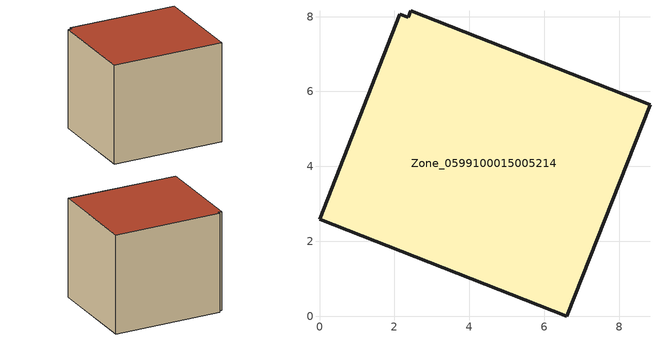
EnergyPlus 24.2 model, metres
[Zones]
Zone_0599100015005214
 floor ground (C_G): 2.37,7.98 2.43,8.15 8.83,5.65 6.61,0 0,2.59 2.15,8.06 z0.93
 wall outside (C_F): 0,2.59 6.61,0 8.83,5.65 2.43,8.15 2.37,7.98 2.15,8.06 0,2.59 z0.93:7.25
 roof outside (C_R): 2.37,7.98 2.15,8.06 0,2.59 6.61,0 8.83,5.65 2.43,8.15 z7.25
[BUILDING]
Pand.0599100015005214: North Axis=0; Terrain=City; Loads Convergence Tolerance Value=0.04; Temperature Convergence Tolerance Value=0.4; Solar Distribution=FullExterior; Maximum Number of Warmup Days=25; Minimum Number of Warmup Days=1
[Site:Location]
Rotterdam.The.Hague.AP_ZH_NLD Design_Conditions: Latitude=51.96; Longitude=4.45; Time Zone=1; Elevation=-4.5
[SITE:GROUNDTEMPERATURE:BUILDINGSURFACE]
18, 18, 18, 18, 18, 18, 18, 18, 18, 18, 18, 18
[MATERIAL] Thermal Absorptance=0.9; Solar Absorptance=0.7; Visible Absorptance=0.7
Name | Roughness | Thickness | Conductivity | Density | Specific Heat
G.TC.1946-1964 | MediumSmooth | 0.15 | 1 | 540 | 1210
F.TC.1946-1964 | Rough | 0.3 | 0.857143 | 1920 | 840
R.TC.1946-1964 | MediumRough | 0.2 | 0.235294 | 1500 | 1000
[CONSTRUCTION]
C_G: G.TC.1946-1964
C_F: F.TC.1946-1964
C_R: R.TC.1946-1964
[ZONE]
Zone_0599100015005214: Type=1; Multiplier=1; Ceiling Height=Autocalculate; Volume=Autocalculate; Floor Area=autocalculate; Part of Total Floor Area=Yes
[ZONEINFILTRATION:DESIGNFLOWRATE]
Infil_Zone_0599100015005214: Zone or ZoneList or Space or SpaceList=Zone_0599100015005214; Schedule=AlwaysOn; Design Flow Rate Calculation Method=Flow/Area; Flow Rate per Floor Area=0.003; Constant Term Coefficient=1; Temperature Term Coefficient=0; Velocity Term Coefficient=0; Velocity Squared Term Coefficient=0
[HVACTEMPLATE:ZONE:IDEALLOADSAIRSYSTEM]
Zone_0599100015005214: Maximum Heating Supply Air Temperature=50; Minimum Cooling Supply Air Temperature=13; Maximum Heating Supply Air Humidity Ratio=0.0156; Minimum Cooling Supply Air Humidity Ratio=0.0077; Heating Limit=NoLimit; Cooling Limit=NoLimit; Dehumidification Control Type=ConstantSensibleHeatRatio; Cooling Sensible Heat Ratio=0.7; Dehumidification Setpoint=60; Humidification Control Type=None; Humidification Setpoint=30; Outdoor Air Method=None; Outdoor Air Flow Rate per Person=0.00944; Outdoor Air Flow Rate per Zone Floor Area=0; Outdoor Air Flow Rate per Zone=0; Demand Controlled Ventilation Type=None; Outdoor Air Economizer Type=NoEconomizer; Heat Recovery Type=None; Sensible Heat Recovery Effectiveness=0.7; Latent Heat Recovery Effectiveness=0.65
[ZONECONTROL:THERMOSTAT]
ThermostatControl_Zone_0599100015005214: Zone or ZoneList=Zone_0599100015005214; Control Type Schedule=DualSetpointControlType; Control 1=Thermostat_Zone_0599100015005214; Temperature Difference Between Cutout And Setpoint=0
[THERMOSTATSETPOINT:DUALSETPOINT]
Thermostat_Zone_0599100015005214: Heating Setpoint Temperature Schedule=HeatingSetpoint_Zone_0599100015005214; Cooling Setpoint Temperature Schedule=CoolingSetpoint_Zone_0599100015005214
[SCHEDULE:COMPACT]
HeatingSetpoint_Zone_0599100015005214: Through: 12/31, For: AllDays, Until: 24:00, 21
CoolingSetpoint_Zone_0599100015005214: Through: 12/31, For: AllDays, Until: 24:00, 24
DualSetpointControlType: Through: 12/31, For: AllDays, Until: 24:00, 4
AlwaysOn: Through: 12/31, For: AllDays, Until: 24:00, 1
